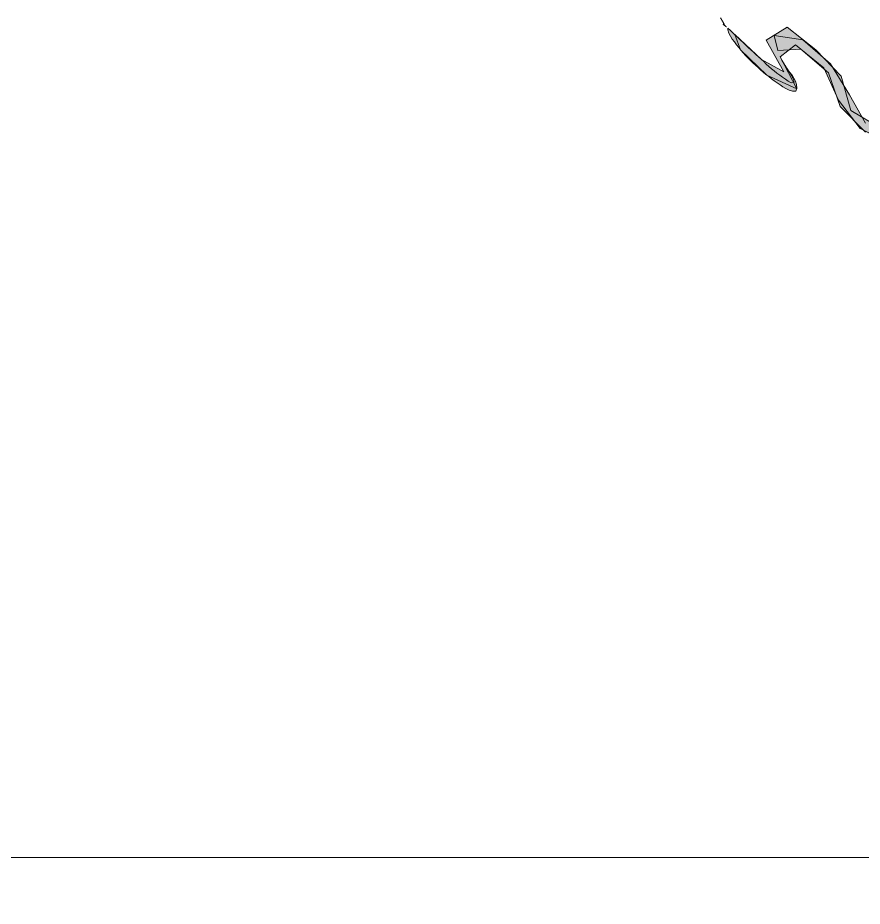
# Model space of a CAD drawing. Extents: x 0 to 1501, y 0 to 1722.
# Drawn here: x 68.26 to 91.23, y 1654.67 to 1678.83 of the extents above; entities that cross this region are included whole.
import ezdxf

# ---------------------------------------------------------------- set-up
doc = ezdxf.new("R2010")
doc.units = 0
doc.layers.get('0').update_dxf_attribs({"lineweight": 0})

msp = doc.modelspace()

# ---------------------------------------------------------------- hatches: boundary and pattern name
at = {"true_color": 0x808080}
h = msp.add_hatch(color=256, dxfattribs=at)
h.dxf.hatch_style = 1
h.paths.add_polyline_path([(128.123, 1682.59), (127.31, 1682.087), (126.527, 1681.471), (125.718, 1680.889), (124.881, 1680.35), (123.997, 1679.895), (123.027, 1679.679), (122.384, 1679.972), (122.73, 1680.904), (122.572, 1681.837), (121.613, 1681.985), (120.644, 1681.758), (119.707, 1681.423), (118.806, 1681), (117.985, 1680.439), (117.41, 1679.639), (117.757, 1678.799), (118.571, 1678.297), (117.716, 1677.798), (116.799, 1677.409), (115.845, 1677.125), (114.874, 1676.904), (113.891, 1676.742), (112.899, 1676.655), (111.905, 1676.592), (110.933, 1676.478), (110.012, 1676.42), (109.027, 1676.268), (108.05, 1676.077), (107.08, 1675.848), (106.115, 1675.603), (105.167, 1675.297), (104.278, 1674.852), (104.014, 1674.019), (104.792, 1673.406), (104.484, 1672.841), (103.515, 1672.619), (102.52, 1672.566), (101.525, 1672.582), (100.582, 1672.857), (100.56, 1673.755), (100.483, 1674.682), (99.539, 1674.945), (98.544, 1674.995), (97.549, 1675.036), (96.554, 1675.091), (95.56, 1675.162), (94.568, 1675.25), (93.666, 1675.308), (92.705, 1675.556), (91.743, 1675.814), (90.92, 1676.304), (90.651, 1677.237), (89.966, 1677.957), (89.182, 1678.568), (88.615, 1678.218), (89.093, 1677.354), (88.486, 1677.691), (87.757, 1678.37), (87.917, 1677.959), (88.633, 1677.268), (89.451, 1676.896), (88.995, 1677.765), (89.411, 1678.088), (90.186, 1677.463), (90.581, 1676.588), (91.166, 1675.816), (92.055, 1675.373), (93.015, 1675.108), (93.805, 1675.246), (94.65, 1674.85), (95.639, 1674.736), (96.633, 1674.659), (97.628, 1674.625), (98.624, 1674.594), (99.62, 1674.572), (100.193, 1674.074), (100.001, 1673.116), (100.725, 1672.483), (101.694, 1672.263), (102.688, 1672.213), (103.683, 1672.263), (104.659, 1672.455), (105.483, 1672.965), (104.991, 1673.74), (104.519, 1674.435), (105.405, 1674.871), (106.356, 1675.168), (107.317, 1675.43), (108.285, 1675.664), (109.263, 1675.855), (110.249, 1675.995), (111.008, 1676.213), (111.962, 1676.132), (112.955, 1676.197), (113.945, 1676.315), (114.928, 1676.474), (115.898, 1676.697), (116.849, 1676.995), (117.773, 1677.365), (118.634, 1677.861), (118.852, 1678.679), (118.006, 1679.195), (118.206, 1680.028), (119.023, 1680.589), (119.929, 1681.003), (120.864, 1681.345), (121.835, 1681.556), (122.263, 1680.909), (121.927, 1679.971), (122.274, 1679.209), (123.264, 1679.251), (124.213, 1679.548), (125.096, 1680.005), (125.906, 1680.586), (126.691, 1681.199), (127.482, 1681.804), (128.119, 1682.482), (128.881, 1682.885), (129.619, 1683.554), (130.326, 1684.256), (130.983, 1685.004), (131.38, 1685.327), (131.256, 1684.345), (131.922, 1684.16), (132.494, 1684.961), (132.724, 1685.928), (132.672, 1686.905), (133.05, 1687.826), (133.518, 1688.704), (133.837, 1689.529), (133.479, 1689.005), (132.981, 1688.143), (132.622, 1687.215), (132.502, 1686.233), (132.429, 1685.274), (131.824, 1684.507), (131.53, 1685.143), (131.567, 1686.11), (130.893, 1685.415), (130.259, 1684.647), (129.555, 1683.942), (128.799, 1683.294), (128.123, 1682.59)])
at = {"true_color": 0xededee}
h = msp.add_hatch(color=256, dxfattribs=at)
h.dxf.hatch_style = 1
h.paths.add_polyline_path([(128.123, 1682.59), (128.962, 1682.956), (129.695, 1683.628), (130.399, 1684.331), (131.045, 1685.086), (131.418, 1685.831), (130.799, 1685.201), (130.156, 1684.443), (129.461, 1683.731), (128.721, 1683.066), (127.942, 1682.448), (127.153, 1681.842), (126.36, 1681.241), (125.548, 1680.666), (124.706, 1680.137), (123.819, 1679.695), (122.85, 1679.479), (122.001, 1679.766), (122.359, 1680.689), (122.356, 1681.65), (121.414, 1681.803), (120.461, 1681.521), (119.535, 1681.157), (118.65, 1680.705), (117.857, 1680.108), (117.631, 1679.229), (118.463, 1678.707), (118.375, 1678.015), (117.485, 1677.572), (116.556, 1677.217), (115.602, 1676.936), (114.63, 1676.724), (113.647, 1676.571), (112.657, 1676.471), (111.664, 1676.424), (110.673, 1676.335), (109.685, 1676.217), (108.704, 1676.057), (107.732, 1675.845), (106.764, 1675.615), (105.804, 1675.353), (104.876, 1674.997), (104.194, 1674.332), (104.902, 1673.688), (105.062, 1672.964), (104.135, 1672.619), (103.149, 1672.494), (102.155, 1672.475), (101.166, 1672.576), (100.311, 1673.039), (100.413, 1673.985), (100.132, 1674.765), (99.143, 1674.857), (98.15, 1674.902), (97.156, 1674.951), (96.163, 1675.004), (95.171, 1675.079), (94.183, 1675.195), (93.202, 1675.363), (92.237, 1675.601), (91.311, 1675.962), (90.876, 1676.736), (90.361, 1677.575), (89.615, 1678.232), (88.835, 1678.341), (88.927, 1677.938), (89.56, 1677.978), (90.313, 1677.331), (90.629, 1676.413), (91.318, 1675.716), (92.226, 1675.315), (93.19, 1675.073), (93.921, 1675.111), (94.825, 1674.827), (95.814, 1674.719), (96.806, 1674.651), (97.8, 1674.618), (98.795, 1674.589), (99.789, 1674.57), (100.128, 1673.92), (100.068, 1672.964), (100.881, 1672.426), (101.857, 1672.247), (102.851, 1672.212), (103.843, 1672.282), (104.811, 1672.503), (105.51, 1673.118), (104.859, 1673.822), (104.637, 1674.535), (105.553, 1674.919), (106.504, 1675.208), (107.465, 1675.467), (108.433, 1675.693), (109.411, 1675.878), (110.397, 1676.008), (111.129, 1676.131), (112.105, 1676.139), (113.097, 1676.209), (114.084, 1676.333), (115.065, 1676.499), (116.032, 1676.732), (116.978, 1677.039), (117.896, 1677.421), (118.738, 1677.945), (118.753, 1678.759), (117.92, 1679.287), (118.299, 1680.117), (119.138, 1680.646), (120.048, 1681.048), (120.985, 1681.38), (121.96, 1681.553), (122.229, 1680.792), (121.895, 1679.855), (122.395, 1679.19), (123.382, 1679.274), (124.323, 1679.592), (125.196, 1680.067), (125.999, 1680.654), (126.783, 1681.266), (127.574, 1681.869), (128.123, 1682.59)])
at = {"true_color": 0x232323}
h = msp.add_hatch(color=256, dxfattribs=at)
h.dxf.hatch_style = 1
h.paths.add_polyline_path([(87.375, 1678.824), (87.379, 1678.818), (87.382, 1678.812), (87.385, 1678.807), (87.388, 1678.801), (87.391, 1678.796), (87.394, 1678.79), (87.397, 1678.785), (87.4, 1678.779), (87.403, 1678.774), (87.406, 1678.768), (87.409, 1678.763), (87.412, 1678.757), (87.415, 1678.752), (87.418, 1678.746), (87.421, 1678.741), (87.424, 1678.735), (87.428, 1678.73), (87.431, 1678.724), (87.434, 1678.719), (87.437, 1678.713), (87.44, 1678.708), (87.443, 1678.702), (87.446, 1678.697), (87.449, 1678.691), (87.452, 1678.686), (87.456, 1678.68), (87.459, 1678.675), (87.462, 1678.669), (87.465, 1678.664), (87.468, 1678.658), (87.471, 1678.653), (87.474, 1678.648), (87.471, 1678.653), (87.468, 1678.659), (87.465, 1678.664), (87.462, 1678.67), (87.459, 1678.675), (87.456, 1678.681), (87.453, 1678.686), (87.45, 1678.692), (87.447, 1678.697), (87.444, 1678.702), (87.44, 1678.708), (87.437, 1678.714), (87.434, 1678.719), (87.431, 1678.725), (87.428, 1678.73), (87.425, 1678.736), (87.422, 1678.741), (87.419, 1678.747), (87.416, 1678.752), (87.413, 1678.757), (87.41, 1678.763), (87.406, 1678.769), (87.403, 1678.774), (87.4, 1678.78), (87.397, 1678.785), (87.394, 1678.791), (87.391, 1678.796), (87.388, 1678.802), (87.385, 1678.807), (87.382, 1678.812), (87.379, 1678.818), (87.375, 1678.824)])
at = {"true_color": 0x808080}
h = msp.add_hatch(color=256, dxfattribs=at)
h.dxf.hatch_style = 1
h.paths.add_polyline_path([(87.45, 1678.641), (87.453, 1678.639), (87.456, 1678.637), (87.459, 1678.635), (87.462, 1678.632), (87.465, 1678.63), (87.468, 1678.628), (87.471, 1678.625), (87.474, 1678.623), (87.477, 1678.621), (87.48, 1678.619), (87.483, 1678.616), (87.487, 1678.614), (87.49, 1678.612), (87.493, 1678.609), (87.496, 1678.607), (87.499, 1678.605), (87.502, 1678.603), (87.505, 1678.6), (87.508, 1678.598), (87.511, 1678.596), (87.514, 1678.593), (87.517, 1678.591), (87.521, 1678.589), (87.524, 1678.587), (87.527, 1678.584), (87.53, 1678.582), (87.533, 1678.58), (87.536, 1678.577), (87.534, 1678.579), (87.531, 1678.582), (87.529, 1678.584), (87.526, 1678.587), (87.523, 1678.59), (87.52, 1678.592), (87.517, 1678.595), (87.515, 1678.598), (87.512, 1678.6), (87.509, 1678.603), (87.506, 1678.606), (87.503, 1678.608), (87.5, 1678.611), (87.498, 1678.613), (87.495, 1678.616), (87.492, 1678.619), (87.489, 1678.621), (87.486, 1678.624), (87.484, 1678.627), (87.481, 1678.629), (87.478, 1678.632), (87.475, 1678.635), (87.472, 1678.637), (87.47, 1678.64), (87.467, 1678.642), (87.464, 1678.645), (87.461, 1678.648), (87.458, 1678.65), (87.456, 1678.653), (87.452, 1678.653), (87.448, 1678.653), (87.445, 1678.653), (87.443, 1678.651), (87.445, 1678.648), (87.447, 1678.644), (87.45, 1678.641)])
at = {"true_color": 0xededee}
h = msp.add_hatch(color=256, dxfattribs=at)
h.dxf.hatch_style = 1
h.paths.add_polyline_path([(87.537, 1678.577), (87.535, 1678.579), (87.532, 1678.581), (87.53, 1678.584), (87.528, 1678.586), (87.525, 1678.588), (87.523, 1678.59), (87.521, 1678.592), (87.518, 1678.595), (87.516, 1678.597), (87.514, 1678.599), (87.512, 1678.601), (87.509, 1678.603), (87.507, 1678.606), (87.505, 1678.608), (87.502, 1678.61), (87.5, 1678.612), (87.498, 1678.614), (87.495, 1678.617), (87.493, 1678.619), (87.491, 1678.621), (87.488, 1678.623), (87.486, 1678.625), (87.484, 1678.628), (87.481, 1678.63), (87.479, 1678.632), (87.477, 1678.634), (87.474, 1678.636), (87.472, 1678.639), (87.47, 1678.641), (87.467, 1678.64), (87.464, 1678.639), (87.462, 1678.637), (87.459, 1678.636), (87.461, 1678.634), (87.463, 1678.632), (87.466, 1678.63), (87.468, 1678.628), (87.471, 1678.626), (87.474, 1678.624), (87.476, 1678.622), (87.479, 1678.62), (87.481, 1678.618), (87.484, 1678.617), (87.486, 1678.615), (87.489, 1678.613), (87.491, 1678.611), (87.494, 1678.609), (87.497, 1678.607), (87.499, 1678.605), (87.502, 1678.603), (87.504, 1678.601), (87.507, 1678.599), (87.509, 1678.597), (87.512, 1678.595), (87.514, 1678.593), (87.517, 1678.592), (87.52, 1678.59), (87.522, 1678.588), (87.525, 1678.586), (87.527, 1678.584), (87.53, 1678.582), (87.532, 1678.58), (87.535, 1678.578), (87.537, 1678.577)])
h = msp.add_hatch(color=256, dxfattribs=at)
h.dxf.hatch_style = 1
h.paths.add_polyline_path([(88.985, 1677.271), (88.907, 1677.325), (88.832, 1677.383), (88.758, 1677.443), (88.687, 1677.506), (88.616, 1677.57), (88.546, 1677.634), (88.477, 1677.699), (88.407, 1677.763), (88.337, 1677.828), (88.268, 1677.893), (88.198, 1677.958), (88.128, 1678.022), (88.058, 1678.087), (87.989, 1678.152), (87.92, 1678.217), (87.851, 1678.282), (87.782, 1678.347), (87.712, 1678.412), (87.643, 1678.477), (87.573, 1678.542), (87.569, 1678.502), (87.597, 1678.411), (87.64, 1678.327), (87.693, 1678.248), (87.749, 1678.171), (87.806, 1678.095), (87.866, 1678.021), (87.927, 1677.948), (87.989, 1677.876), (88.053, 1677.806), (88.118, 1677.737), (88.185, 1677.669), (88.253, 1677.602), (88.322, 1677.537), (88.392, 1677.473), (88.463, 1677.41), (88.536, 1677.348), (88.609, 1677.288), (88.684, 1677.229), (88.759, 1677.171), (88.835, 1677.114), (88.912, 1677.058), (88.991, 1677.005), (89.071, 1676.953), (89.153, 1676.906), (89.238, 1676.863), (89.328, 1676.832), (89.421, 1676.832), (89.45, 1676.916), (89.439, 1677.011), (89.411, 1677.101), (89.37, 1677.187), (89.317, 1677.266), (89.258, 1677.341), (89.206, 1677.412), (89.257, 1677.332), (89.305, 1677.25), (89.347, 1677.165), (89.372, 1677.074), (89.297, 1677.055), (89.214, 1677.1), (89.135, 1677.154), (89.059, 1677.211), (88.985, 1677.271)])
h = msp.add_hatch(color=256, dxfattribs=at)
h.dxf.hatch_style = 1
h.paths.add_polyline_path([(89.041, 1677.675), (89.046, 1677.667), (89.05, 1677.658), (89.055, 1677.65), (89.06, 1677.642), (89.065, 1677.633), (89.07, 1677.625), (89.074, 1677.617), (89.079, 1677.608), (89.084, 1677.6), (89.089, 1677.592), (89.094, 1677.583), (89.099, 1677.575), (89.104, 1677.567), (89.109, 1677.559), (89.114, 1677.551), (89.119, 1677.542), (89.124, 1677.534), (89.129, 1677.526), (89.135, 1677.518), (89.14, 1677.51), (89.145, 1677.502), (89.15, 1677.494), (89.155, 1677.486), (89.161, 1677.478), (89.166, 1677.47), (89.171, 1677.462), (89.177, 1677.454), (89.182, 1677.446), (89.188, 1677.438), (89.193, 1677.43), (89.199, 1677.422), (89.204, 1677.414), (89.198, 1677.422), (89.193, 1677.43), (89.187, 1677.438), (89.182, 1677.446), (89.177, 1677.454), (89.171, 1677.462), (89.166, 1677.47), (89.161, 1677.478), (89.156, 1677.486), (89.15, 1677.494), (89.145, 1677.502), (89.14, 1677.51), (89.135, 1677.518), (89.13, 1677.526), (89.125, 1677.535), (89.12, 1677.543), (89.115, 1677.551), (89.11, 1677.559), (89.105, 1677.567), (89.1, 1677.576), (89.095, 1677.584), (89.09, 1677.592), (89.085, 1677.6), (89.08, 1677.608), (89.075, 1677.617), (89.07, 1677.625), (89.065, 1677.633), (89.06, 1677.642), (89.055, 1677.65), (89.051, 1677.658), (89.046, 1677.667), (89.041, 1677.675)])

# ---------------------------------------------------------------- linework, layer by layer
at = {"true_color": 0xffffff}
for points in [[(0, 1722), (1280, 1722), (1280, 1656), (0, 1656), (0, 1722)], [(0, 1656), (1280, 1656), (1280, 0), (0, 0), (0, 1656)]]:
    msp.add_lwpolyline(points, dxfattribs=at)
at = {"true_color": 0x232323}
msp.add_lwpolyline([(87.375, 1678.824), (87.379, 1678.818), (87.382, 1678.812), (87.385, 1678.807), (87.388, 1678.801), (87.391, 1678.796), (87.394, 1678.79), (87.397, 1678.785), (87.4, 1678.779), (87.403, 1678.774), (87.406, 1678.768), (87.409, 1678.763), (87.412, 1678.757), (87.415, 1678.752), (87.418, 1678.746), (87.421, 1678.741), (87.424, 1678.735), (87.428, 1678.73), (87.431, 1678.724), (87.434, 1678.719), (87.437, 1678.713), (87.44, 1678.708), (87.443, 1678.702), (87.446, 1678.697), (87.449, 1678.691), (87.452, 1678.686), (87.456, 1678.68), (87.459, 1678.675), (87.462, 1678.669), (87.465, 1678.664), (87.468, 1678.658), (87.471, 1678.653), (87.474, 1678.648), (87.471, 1678.653), (87.468, 1678.659), (87.465, 1678.664), (87.462, 1678.67), (87.459, 1678.675), (87.456, 1678.681), (87.453, 1678.686), (87.45, 1678.692), (87.447, 1678.697), (87.444, 1678.702), (87.44, 1678.708), (87.437, 1678.714), (87.434, 1678.719), (87.431, 1678.725), (87.428, 1678.73), (87.425, 1678.736), (87.422, 1678.741), (87.419, 1678.747), (87.416, 1678.752), (87.413, 1678.757), (87.41, 1678.763), (87.406, 1678.769), (87.403, 1678.774), (87.4, 1678.78), (87.397, 1678.785), (87.394, 1678.791), (87.391, 1678.796), (87.388, 1678.802), (87.385, 1678.807), (87.382, 1678.812), (87.379, 1678.818), (87.375, 1678.824), (87.375, 1678.824)], dxfattribs=at)
at = {"true_color": 0x808080}
for points in [[(87.45, 1678.641), (87.453, 1678.639), (87.456, 1678.637), (87.459, 1678.635), (87.462, 1678.632), (87.465, 1678.63), (87.468, 1678.628), (87.471, 1678.625), (87.474, 1678.623), (87.477, 1678.621), (87.48, 1678.619), (87.483, 1678.616), (87.487, 1678.614), (87.49, 1678.612), (87.493, 1678.609), (87.496, 1678.607), (87.499, 1678.605), (87.502, 1678.603), (87.505, 1678.6), (87.508, 1678.598), (87.511, 1678.596), (87.514, 1678.593), (87.517, 1678.591), (87.521, 1678.589), (87.524, 1678.587), (87.527, 1678.584), (87.53, 1678.582), (87.533, 1678.58), (87.536, 1678.577), (87.534, 1678.579), (87.531, 1678.582), (87.529, 1678.584), (87.526, 1678.587), (87.523, 1678.59), (87.52, 1678.592), (87.517, 1678.595), (87.515, 1678.598), (87.512, 1678.6), (87.509, 1678.603), (87.506, 1678.606), (87.503, 1678.608), (87.5, 1678.611), (87.498, 1678.613), (87.495, 1678.616), (87.492, 1678.619), (87.489, 1678.621), (87.486, 1678.624), (87.484, 1678.627), (87.481, 1678.629), (87.478, 1678.632), (87.475, 1678.635), (87.472, 1678.637), (87.47, 1678.64), (87.467, 1678.642), (87.464, 1678.645), (87.461, 1678.648), (87.458, 1678.65), (87.456, 1678.653), (87.452, 1678.653), (87.448, 1678.653), (87.445, 1678.653), (87.443, 1678.651), (87.445, 1678.648), (87.447, 1678.644), (87.45, 1678.641), (87.45, 1678.641)], [(91.743, 1675.814), (90.92, 1676.304), (90.651, 1677.237), (89.966, 1677.957), (89.182, 1678.568), (88.615, 1678.218), (89.093, 1677.354), (88.486, 1677.691), (87.757, 1678.37), (87.917, 1677.959), (88.633, 1677.268), (89.451, 1676.896), (88.995, 1677.765), (89.411, 1678.088), (90.186, 1677.463), (90.581, 1676.588), (91.166, 1675.816), (92.055, 1675.373)]]:
    msp.add_lwpolyline(points, dxfattribs=at)
at = {"true_color": 0xededee}
for points in [[(87.537, 1678.577), (87.535, 1678.579), (87.532, 1678.581), (87.53, 1678.584), (87.528, 1678.586), (87.525, 1678.588), (87.523, 1678.59), (87.521, 1678.592), (87.518, 1678.595), (87.516, 1678.597), (87.514, 1678.599), (87.512, 1678.601), (87.509, 1678.603), (87.507, 1678.606), (87.505, 1678.608), (87.502, 1678.61), (87.5, 1678.612), (87.498, 1678.614), (87.495, 1678.617), (87.493, 1678.619), (87.491, 1678.621), (87.488, 1678.623), (87.486, 1678.625), (87.484, 1678.628), (87.481, 1678.63), (87.479, 1678.632), (87.477, 1678.634), (87.474, 1678.636), (87.472, 1678.639), (87.47, 1678.641), (87.467, 1678.64), (87.464, 1678.639), (87.462, 1678.637), (87.459, 1678.636), (87.461, 1678.634), (87.463, 1678.632), (87.466, 1678.63), (87.468, 1678.628), (87.471, 1678.626), (87.474, 1678.624), (87.476, 1678.622), (87.479, 1678.62), (87.481, 1678.618), (87.484, 1678.617), (87.486, 1678.615), (87.489, 1678.613), (87.491, 1678.611), (87.494, 1678.609), (87.497, 1678.607), (87.499, 1678.605), (87.502, 1678.603), (87.504, 1678.601), (87.507, 1678.599), (87.509, 1678.597), (87.512, 1678.595), (87.514, 1678.593), (87.517, 1678.592), (87.52, 1678.59), (87.522, 1678.588), (87.525, 1678.586), (87.527, 1678.584), (87.53, 1678.582), (87.532, 1678.58), (87.535, 1678.578), (87.537, 1678.577), (87.537, 1678.577)], [(88.985, 1677.271), (88.907, 1677.325), (88.832, 1677.383), (88.758, 1677.443), (88.687, 1677.506), (88.616, 1677.57), (88.546, 1677.634), (88.477, 1677.699), (88.407, 1677.763), (88.337, 1677.828), (88.268, 1677.893), (88.198, 1677.958), (88.128, 1678.022), (88.058, 1678.087), (87.989, 1678.152), (87.92, 1678.217), (87.851, 1678.282), (87.782, 1678.347), (87.712, 1678.412), (87.643, 1678.477), (87.573, 1678.542), (87.569, 1678.502), (87.597, 1678.411), (87.64, 1678.327), (87.693, 1678.248), (87.749, 1678.171), (87.806, 1678.095), (87.866, 1678.021), (87.927, 1677.948), (87.989, 1677.876), (88.053, 1677.806), (88.118, 1677.737), (88.185, 1677.669), (88.253, 1677.602), (88.322, 1677.537), (88.392, 1677.473), (88.463, 1677.41), (88.536, 1677.348), (88.609, 1677.288), (88.684, 1677.229), (88.759, 1677.171), (88.835, 1677.114), (88.912, 1677.058), (88.991, 1677.005), (89.071, 1676.953), (89.153, 1676.906), (89.238, 1676.863), (89.328, 1676.832), (89.421, 1676.832), (89.45, 1676.916), (89.439, 1677.011), (89.411, 1677.101), (89.37, 1677.187), (89.317, 1677.266), (89.258, 1677.341), (89.206, 1677.412), (89.257, 1677.332), (89.305, 1677.25), (89.347, 1677.165), (89.372, 1677.074), (89.297, 1677.055), (89.214, 1677.1), (89.135, 1677.154), (89.059, 1677.211), (88.985, 1677.271), (88.985, 1677.271)], [(91.311, 1675.962), (90.876, 1676.736), (90.361, 1677.575), (89.615, 1678.232), (88.835, 1678.341), (88.927, 1677.938), (89.56, 1677.978), (90.313, 1677.331), (90.629, 1676.413), (91.318, 1675.716)], [(89.041, 1677.675), (89.046, 1677.667), (89.05, 1677.658), (89.055, 1677.65), (89.06, 1677.642), (89.065, 1677.633), (89.07, 1677.625), (89.074, 1677.617), (89.079, 1677.608), (89.084, 1677.6), (89.089, 1677.592), (89.094, 1677.583), (89.099, 1677.575), (89.104, 1677.567), (89.109, 1677.559), (89.114, 1677.551), (89.119, 1677.542), (89.124, 1677.534), (89.129, 1677.526), (89.135, 1677.518), (89.14, 1677.51), (89.145, 1677.502), (89.15, 1677.494), (89.155, 1677.486), (89.161, 1677.478), (89.166, 1677.47), (89.171, 1677.462), (89.177, 1677.454), (89.182, 1677.446), (89.188, 1677.438), (89.193, 1677.43), (89.199, 1677.422), (89.204, 1677.414), (89.198, 1677.422), (89.193, 1677.43), (89.187, 1677.438), (89.182, 1677.446), (89.177, 1677.454), (89.171, 1677.462), (89.166, 1677.47), (89.161, 1677.478), (89.156, 1677.486), (89.15, 1677.494), (89.145, 1677.502), (89.14, 1677.51), (89.135, 1677.518), (89.13, 1677.526), (89.125, 1677.535), (89.12, 1677.543), (89.115, 1677.551), (89.11, 1677.559), (89.105, 1677.567), (89.1, 1677.576), (89.095, 1677.584), (89.09, 1677.592), (89.085, 1677.6), (89.08, 1677.608), (89.075, 1677.617), (89.07, 1677.625), (89.065, 1677.633), (89.06, 1677.642), (89.055, 1677.65), (89.051, 1677.658), (89.046, 1677.667), (89.041, 1677.675), (89.041, 1677.675)]]:
    msp.add_lwpolyline(points, dxfattribs=at)

doc.saveas('drawing.dxf')
